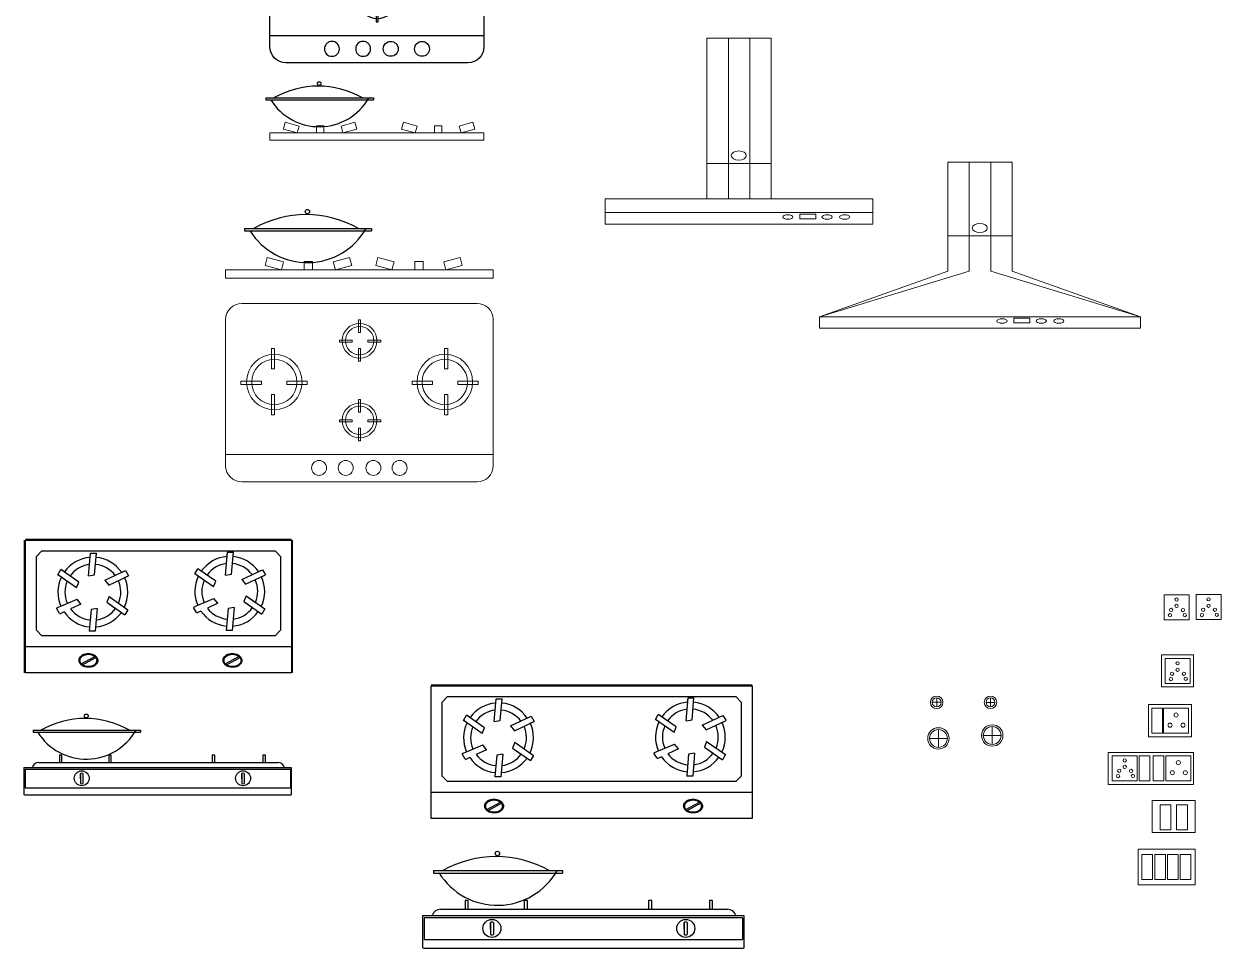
# Model space of a CAD drawing. Header units: millimetres. Extents: x 4065046 to 4134868, y -1476535 to -1460275.
# Drawn here: x 4068847 to 4072204, y -1473960 to -1471369 of the extents above; entities that cross this region are included whole.
import ezdxf

# ---------------------------------------------------------------- set-up
doc = ezdxf.new("R2010")
doc.units = ezdxf.units.MM
doc.header["$LTSCALE"] = 15
doc.layers.add('I-WALL', color=7, linetype='Continuous', lineweight=25)
doc.layers.add('LS_DR_ELECTRICAL', color=1, linetype='Continuous', lineweight=0)

# ---------------------------------------------------------------- blocks, each defined once
blk = doc.blocks.new('15 5 amps')
at = {"layer": 'LS_DR_ELECTRICAL', "color": 6, "ltscale": 0.25}
blk.add_lwpolyline([(-59.4, 3.2), (10.8, 3.2), (10.8, -66.8), (-59.4, -66.8)], close=True, dxfattribs=at)
for centre in [(-24.3, -10), (-24.3, -27.9), (-42.7, -54), (-39.4, -39.1), (-6.5, -39.4), (-1.2, -53.3)]:
    blk.add_circle(centre, 4.63, dxfattribs=at)
blk = doc.blocks.new('existing 15 5 amps')
at = {"layer": 'LS_DR_ELECTRICAL', "color": 1, "ltscale": 0.25}
blk.add_lwpolyline([(-61.3, 52.9), (8.9, 52.9), (8.9, -17.1), (-61.3, -17.1)], close=True, dxfattribs=at)
for centre in [(-26.2, 39.8), (-44.6, -4.3), (-41.3, 10.7), (-26.2, 21.9), (-8.4, 10.4), (-3.1, -3.5)]:
    blk.add_circle(centre, 4.63, dxfattribs=at)
blk = doc.blocks.new('A$C2FDA71ED')
at = {"color": 4, "lineweight": 5}
for p, q in [((-31.9, 49.7), (-37.1, 30.4)), ((6.7, 39.3), (-31.9, 49.7)), ((1.6, 20), (6.7, 39.3)), ((75.7, 40), (55.7, 40)), ((55.7, 40), (55.7, 20)), ((75.7, 20), (75.7, 40)), ((124.6, 39.3), (163.2, 49.7)), ((129.8, 20), (124.6, 39.3)), ((163.2, 49.7), (168.4, 30.4)), ((299, 49.7), (293.9, 30.4)), ((337.7, 39.3), (299, 49.7)), ((332.5, 20), (337.7, 39.3)), ((386.6, 20), (386.6, 40)), ((386.6, 40), (406.6, 40)), ((406.6, 40), (406.6, 20)), ((455.5, 39.3), (494.2, 49.7)), ((460.7, 20), (455.5, 39.3)), ((494.2, 49.7), (499.3, 30.4)), ((525, 20), (-75, 20)), ((-75, 20), (-75, 0)), ((-37.1, 30.4), (1.6, 20)), ((55.7, 20), (75.7, 20)), ((168.4, 30.4), (129.8, 20)), ((293.9, 30.4), (332.5, 20)), ((406.6, 20), (386.6, 20)), ((499.3, 30.4), (460.7, 20)), ((525, 0), (525, 20)), ((-75, 0), (525, 0))]:
    blk.add_line(p, q, dxfattribs=at)
blk = doc.blocks.new('VESSEL')
at = {"color": 4}
for p, q in [((-196.9, 5.5), (104.6, 5.5)), ((-196.9, 5.5), (-196.9, 0)), ((-196.9, 0), (104.6, 0)), ((104.6, 5.5), (104.6, 0))]:
    blk.add_line(p, q, dxfattribs=at)
blk.add_circle((-47.5, 45.6), 5.25, dxfattribs=at)
for centre, radius, start, end in [((-50.7, -210.5), 249.1, 60.1265, 119.8735), ((-47.6, 85.1), 160.4, 212.028, 330.2619)]:
    blk.add_arc(centre, radius, start, end, dxfattribs=at)
blk = doc.blocks.new('A$C1FCD2186')
at = {"color": 4, "ltscale": 1000}
for p, q in [((-79, 0), (-79, 371.8)), ((-76.7, 374.1), (669.1, 374.1)), ((-76.7, 0), (-76.7, 371.8)), ((-76.7, 371.8), (669.1, 371.8)), ((669.1, 371.8), (669.1, 0)), ((671.4, 371.8), (671.4, 0)), ((-46.1, 325.9), (-30.8, 341.2)), ((-30.8, 341.2), (623.2, 341.2)), ((484.1, 273.6), (489.5, 337.5)), ((488.5, 325.6), (489.5, 337.5)), ((489.5, 337.5), (506.2, 337.6)), ((501, 276.4), (506.2, 337.6)), ((505.2, 325.4), (506.2, 337.6)), ((623.2, 341.2), (638.5, 325.9)), ((-46.1, 118.7), (-46.1, 325.9)), ((100.3, 271.3), (105.7, 335.2)), ((104.7, 323.3), (105.7, 335.2)), ((105.7, 335.2), (122.4, 335.3)), ((117.2, 274.1), (122.4, 335.3)), ((121.4, 323.1), (122.4, 335.3)), ((638.5, 325.9), (638.5, 118.7)), ((14.2, 274.7), (22.4, 289.3)), ((24, 267.9), (14.2, 274.7)), ((66.8, 238.1), (14.2, 274.7)), ((72.8, 254.1), (22.4, 289.3)), ((32.4, 282.3), (22.4, 289.3)), ((100.3, 271.3), (117.2, 274.1)), ((145.8, 258.9), (203.8, 286.2)), ((156.7, 245.6), (212.3, 271.8)), ((193, 281.1), (203.8, 286.2)), ((201.2, 266.6), (212.3, 271.8)), ((203.8, 286.2), (212.3, 271.8)), ((398, 277), (406.2, 291.5)), ((407.8, 270.2), (398, 277)), ((450.6, 240.4), (398, 277)), ((456.6, 256.4), (406.2, 291.5)), ((416.2, 284.6), (406.2, 291.5)), ((484.1, 273.6), (501, 276.4)), ((529.6, 261.2), (587.6, 288.4)), ((540.5, 247.9), (596.1, 274.1)), ((576.8, 283.4), (587.6, 288.4)), ((585, 268.9), (596.1, 274.1)), ((587.6, 288.4), (596.1, 274.1)), ((66.8, 238.1), (72.8, 254.1)), ((145.8, 258.9), (156.7, 245.6)), ((450.6, 240.4), (456.6, 256.4)), ((529.6, 261.2), (540.5, 247.9)), ((22.6, 186.5), (67.9, 205.7)), ((78.8, 192.5), (67.9, 205.7)), ((157.8, 213.3), (151.8, 197.2)), ((157.8, 213.3), (210.4, 176.6)), ((157.8, 213.3), (184.3, 194.8)), ((406.4, 188.8), (451.7, 208)), ((462.6, 194.8), (451.7, 208)), ((541.6, 215.5), (535.6, 199.5)), ((541.6, 215.5), (568.1, 197.1)), ((541.6, 215.5), (594.2, 178.9)), ((22.6, 186.5), (10.3, 180.7)), ((18.7, 166.3), (10.3, 180.7)), ((31.6, 170.3), (20.8, 165.2)), ((78.8, 192.5), (49.6, 178.8)), ((107.4, 177.3), (102.2, 116)), ((124.3, 180.1), (107.4, 177.3)), ((124.3, 180.1), (118.9, 116.2)), ((151.8, 197.2), (202.2, 162.1)), ((151.8, 197.2), (176.1, 180.3)), ((210.4, 176.6), (202.2, 162.1)), ((406.4, 188.8), (394.1, 183)), ((402.5, 168.6), (394.1, 183)), ((402.5, 168.6), (404.6, 167.5)), ((415.4, 172.6), (404.6, 167.5)), ((462.6, 194.8), (433.4, 181.1)), ((491.2, 179.6), (486, 118.3)), ((508.1, 182.4), (491.2, 179.6)), ((508.1, 182.4), (502.7, 118.5)), ((535.6, 199.5), (586, 164.4)), ((535.6, 199.5), (559.9, 182.6)), ((594.2, 178.9), (586, 164.4)), ((18.7, 166.3), (20.8, 165.2)), ((-46.1, 118.7), (-30.8, 103.4)), ((623.2, 103.4), (-30.8, 103.4)), ((118.9, 116.2), (102.2, 116)), ((502.7, 118.5), (486, 118.3)), ((638.5, 118.7), (623.2, 103.4)), ((669.1, 72.8), (-76.7, 72.8)), ((669.1, 72.8), (-76.7, 72.8)), ((79.6, 25), (117.8, 45.7)), ((83.2, 21.9), (121, 42.4)), ((483.5, 25), (521.8, 45.7)), ((487.1, 21.9), (524.9, 42.4)), ((669.1, 0), (-76.7, 0))]:
    blk.add_line(p, q, dxfattribs=at)
for centre, radius, start, end in [((112.3, 225.7), 97.9, 94.4583, 144.6866), ((112.3, 225.7), 78.3, 96.8074, 144.5637), ((112.3, 225.7), 78.3, 36.8074, 84.5637), ((112.3, 225.7), 97.9, 34.4583, 84.6866), ((496.1, 228), 97.9, 94.4583, 144.6866), ((496.1, 228), 78.3, 96.8074, 144.5637), ((496.1, 228), 78.3, 36.8074, 84.5637), ((496.1, 228), 97.9, 34.4583, 84.6866), ((496.1, 228), 97.9, 154.4583, 203.5929), ((496.1, 228), 97.9, 334.4583, 24.6866), ((112.3, 225.7), 97.9, 154.4583, 203.5929), ((112.3, 225.7), 78.3, 156.8074, 203.1964), ((112.3, 225.7), 78.3, 336.8074, 24.5637), ((112.3, 225.7), 97.9, 334.4583, 24.6866), ((496.1, 228), 78.3, 156.8074, 203.1964), ((496.1, 228), 78.3, 336.8074, 24.5637), ((112.3, 225.7), 97.9, 214.4583, 264.6866), ((112.3, 225.7), 78.3, 216.8074, 264.5637), ((112.3, 225.7), 97.9, 274.4583, 324.6866), ((112.3, 225.7), 78.3, 276.8074, 324.5637), ((496.1, 228), 97.9, 214.4583, 264.6866), ((496.1, 228), 78.3, 216.8074, 264.5637), ((496.1, 228), 97.9, 274.4583, 324.6866), ((496.1, 228), 78.3, 276.8074, 324.5637)]:
    blk.add_arc(centre, radius, start, end, dxfattribs=at)
for centre in [(99.7, 34.4), (503.6, 34.4)]:
    blk.add_ellipse(centre, major_axis=(-24.1, 0), ratio=0.714286, dxfattribs=at)
for points in [[(73.4, 34.4), (73.4, 33.4), (73.5, 32.3), (74.1, 29.7), (74.7, 28.1), (76.4, 25.3), (77.4, 23.9), (79.9, 21.5), (81.4, 20.4), (85.1, 18.1), (87.6, 17), (92.9, 15.5), (95.7, 15.1), (101.3, 14.9), (104.2, 15.1), (109.6, 16.3), (112.2, 17.1), (116.9, 19.5), (119, 21), (122.2, 24), (123.3, 25.5), (125, 28.8), (125.6, 30.5), (126.1, 33.7), (126.1, 35.2), (125.7, 38.1), (125.2, 39.5), (123.9, 42.3), (123.1, 43.6), (121, 46), (119.9, 47.1), (116.5, 49.6), (114.1, 50.9), (109, 52.8), (106.3, 53.4), (100.6, 54), (97.8, 54), (92.1, 53.2), (89.4, 52.5), (84.4, 50.5), (82.1, 49.1), (78.5, 46.2), (77.1, 44.7), (75.1, 41.6), (74.4, 40.1), (73.6, 37.2), (73.4, 35.8), (73.4, 34.4)], [(477.3, 34.4), (477.3, 33.4), (477.4, 32.3), (478, 29.7), (478.6, 28.1), (480.3, 25.3), (481.3, 23.9), (483.8, 21.5), (485.3, 20.4), (489, 18.1), (491.5, 17), (496.8, 15.5), (499.6, 15.1), (505.2, 14.9), (508.1, 15.1), (513.5, 16.3), (516.1, 17.1), (520.8, 19.5), (522.9, 21), (526.1, 24), (527.2, 25.5), (529, 28.8), (529.5, 30.5), (530, 33.7), (530, 35.2), (529.6, 38.1), (529.1, 39.5), (527.8, 42.3), (527, 43.6), (525, 46), (523.8, 47.1), (520.4, 49.6), (518, 50.9), (512.9, 52.8), (510.2, 53.4), (504.5, 54), (501.7, 54), (496.1, 53.2), (493.3, 52.5), (488.3, 50.5), (486, 49.1), (482.4, 46.2), (481, 44.7), (479, 41.6), (478.3, 40.1), (477.5, 37.2), (477.3, 35.8), (477.3, 34.4)]]:
    blk.add_open_spline(points, degree=3, knots=[0, 0, 0, 0, 0.158092, 0.158092, 0.393886, 0.393886, 0.62968, 0.62968, 0.865474, 0.865474, 1.194901, 1.194901, 1.524328, 1.524328, 1.853755, 1.853755, 2.183182, 2.183182, 2.512609, 2.512609, 2.772629, 2.772629, 3.032648, 3.032648, 3.249973, 3.249973, 3.467297, 3.467297, 3.684622, 3.684622, 3.901947, 3.901947, 4.234263, 4.234263, 4.566579, 4.566579, 4.898895, 4.898895, 5.231211, 5.231211, 5.563527, 5.563527, 5.842635, 5.842635, 6.076954, 6.076954, 6.283185, 6.283185, 6.283185, 6.283185], dxfattribs=at)
blk = doc.blocks.new('cook top 750 elev')
at = {"color": 4}
for p, q in [((-686.2, 90), (-384.7, 90)), ((-686.2, 90), (-686.2, 84.5)), ((-686.2, 84.5), (-384.7, 84.5)), ((-384.7, 90), (-384.7, 84.5)), ((-669.6, 0), (0, 0)), ((-612.3, 20.4), (-612.3, 0)), ((-605, 20.4), (-612.3, 20.4)), ((-612.3, 0), (-605, 0)), ((-605, 0), (-605, 20.4)), ((-474.1, 20.4), (-474.1, 0)), ((-466.7, 20.4), (-474.1, 20.4)), ((-474.1, 0), (-466.7, 0)), ((-466.7, 0), (-466.7, 20.4)), ((-184, 20.3), (-184, -0.1)), ((-176.7, 20.3), (-184, 20.3)), ((-176.7, -0.1), (-176.7, 20.3)), ((-42.2, 20.3), (-42.2, -0.1)), ((-34.8, 20.3), (-42.2, 20.3)), ((-34.8, -0.1), (-34.8, 20.3)), ((-711.7, -14.6), (37.9, -14.6)), ((-711.7, -14.6), (-711.7, -90.6)), ((35.2, -20), (-708, -20)), ((-708, -20), (-708, -71)), ((-184, -0.1), (-176.7, -0.1)), ((-42.2, -0.1), (-34.8, -0.1)), ((35.2, -20), (35.2, -71)), ((37.9, -14.6), (37.9, -90.6)), ((-553.4, -31.1), (-553.4, -58.8)), ((-553.4, -46), (-553.4, -31.1)), ((-546.4, -31.1), (-546.4, -58.8)), ((-101.1, -31.1), (-101.1, -58.8)), ((-101.1, -46), (-101.1, -31.1)), ((-94.1, -31.1), (-94.1, -58.8)), ((-708, -71), (35.2, -71)), ((-709.7, -90.6), (37.3, -90.6))]:
    blk.add_line(p, q, dxfattribs=at)
for centre, radius in [((-536.9, 130.2), 5.25), ((-549.7, -44.7), 21), ((-97.4, -44.7), 21)]:
    blk.add_circle(centre, radius, dxfattribs=at)
for centre, radius, start, end in [((-540.1, -126), 249.1, 60.1265, 119.8735), ((-536.9, 169.6), 160.4, 212.028, 330.2619), ((-669.6, -20), 20, 90, 164.3735), ((0, -20), 20, 15.6265, 90), ((-549.9, -35.7), 5.73, 52.368, 127.632), ((-97.6, -35.7), 5.73, 52.368, 127.632), ((-549.9, -54.3), 5.73, 232.368, 307.632), ((-97.6, -54.3), 5.73, 232.368, 307.632)]:
    blk.add_arc(centre, radius, start, end, dxfattribs=at)
blk = doc.blocks.new('E inlet')
at = {"color": 5, "lineweight": 15, "ltscale": 0.25}
for radius in [17.5, 12.5]:
    blk.add_circle((-26.6, 8.9), radius, dxfattribs=at)
at = {"layer": 'LS_DR_ELECTRICAL', "color": 5, "lineweight": -2, "ltscale": 0.25}
for p, q in [((-14.1, 8.9), (-39.1, 8.9)), ((-26.6, -3.6), (-26.6, 21.4)), ((-26.6, -3.6), (-26.6, 8.9))]:
    blk.add_line(p, q, dxfattribs=at)
blk = doc.blocks.new('e outlet')
at = {"color": 5, "lineweight": 15, "ltscale": 0.25}
for radius in [30, 25]:
    blk.add_circle((52.8, -47), radius, dxfattribs=at)
at = {"layer": 'LS_DR_ELECTRICAL', "color": 5, "lineweight": -2, "ltscale": 0.25}
for p, q in [((52.8, -72), (52.8, -22)), ((77.8, -47), (27.8, -47))]:
    blk.add_line(p, q, dxfattribs=at)
blk.add_circle((52.8, -47), 25, dxfattribs=at)
blk = doc.blocks.new('shifted new 15 amps')
at = {"color": 6, "lineweight": 15, "ltscale": 0.25}
for centre in [(26.5, -69.1), (43.5, -40.7), (63.1, -69.1)]:
    blk.add_circle(centre, 5.75, dxfattribs=at)
at = {"layer": 'LS_DR_ELECTRICAL', "color": 6, "ltscale": 0.25}
blk.add_lwpolyline([(8.6, -21.4), (78.8, -21.4), (78.8, -91.4), (8.6, -91.4)], close=True, dxfattribs=at)
blk = doc.blocks.new('SHIFTED NEW OUTLET')
at = {"layer": 'LS_DR_ELECTRICAL', "color": 82, "lineweight": -2, "ltscale": 0.25}
for p, q in [((18, -49), (18, 1)), ((43, -24), (-7, -24))]:
    blk.add_line(p, q, dxfattribs=at)
for radius in [30, 25]:
    blk.add_circle((18, -24), radius, dxfattribs=at)
blk = doc.blocks.new('new shifted tap')
at = {"color": 3, "lineweight": 15, "ltscale": 0.25}
for radius in [17.5, 12.5]:
    blk.add_circle((0, 6.25), radius, dxfattribs=at)
at = {"layer": 'LS_DR_ELECTRICAL', "color": 3, "lineweight": -2, "ltscale": 0.25}
for p, q in [((12.5, 6.25), (-12.5, 6.25)), ((0, -6.25), (0, 18.75)), ((0, -6.25), (0, 6.25))]:
    blk.add_line(p, q, dxfattribs=at)
blk = doc.blocks.new('chimney 900')
at = {"color": 4, "lineweight": 5}
for p, q in [((-120, 206.6), (60, 206.6)), ((-120, -98.7), (-120, 206.6)), ((-60, -98.7), (-60, 206.6)), ((0, -98.7), (0, 206.6)), ((60, -98.7), (60, 206.6)), ((-120, 0), (60, 0)), ((-120, -98.7), (-480, -226.7)), ((-60, -98.7), (-480, -226.7)), ((0, -98.7), (420, -226.7)), ((60, -98.7), (420, -226.7)), ((-480, -258.7), (-480, -226.7)), ((-480, -226.7), (-30, -226.7)), ((420, -226.7), (-30, -226.7)), ((420, -258.7), (420, -226.7)), ((-30, -258.7), (-480, -258.7)), ((-30, -258.7), (420, -258.7))]:
    blk.add_line(p, q, dxfattribs=at)
blk.add_lwpolyline([(65.2, -230.9), (109.8, -230.9), (109.8, -243.6), (65.2, -243.6)], close=True, dxfattribs=at)
blk.add_ellipse((-30.8, 22.2), major_axis=(-21.1, 0), ratio=0.606785, start_param=-3.141592653589793, end_param=3.141592653589793, dxfattribs=at)
for centre in [(31.7, -238.8), (141.7, -238.8), (191.1, -238.8)]:
    blk.add_ellipse(centre, major_axis=(14.3, 0), ratio=0.444445, dxfattribs=at)
blk = doc.blocks.new('55')
at = {"color": 4}
for p, q in [((4274176.7, -886272.8), (4274686.7, -886272.8)), ((4274131.7, -886727.8), (4274131.7, -886317.8)), ((4274429.4, -886318.7), (4274435.1, -886318.7)), ((4274429.4, -886354.3), (4274429.4, -886318.7)), ((4274435.1, -886318.7), (4274435.1, -886354.3)), ((4274731.7, -886317.8), (4274731.7, -886727.8)), ((4274376.2, -886375.6), (4274376.2, -886381.4)), ((4274411.8, -886375.6), (4274376.2, -886375.6)), ((4274411.8, -886381.4), (4274411.8, -886375.6)), ((4274435.1, -886354.3), (4274429.4, -886354.3)), ((4274456.3, -886375.6), (4274492, -886375.6)), ((4274456.3, -886381.4), (4274456.3, -886375.6)), ((4274492, -886375.6), (4274492, -886381.4)), ((4274260, -886456.5), (4274260, -886399.4)), ((4274260, -886399.4), (4274269.1, -886399.4)), ((4274269.1, -886399.4), (4274269.1, -886456.5)), ((4274376.2, -886381.4), (4274411.8, -886381.4)), ((4274429.4, -886398.8), (4274429.4, -886434.5)), ((4274435.1, -886398.8), (4274429.4, -886398.8)), ((4274435.1, -886434.5), (4274435.1, -886398.8)), ((4274492, -886381.4), (4274456.3, -886381.4)), ((4274604.6, -886399.4), (4274595.4, -886399.4)), ((4274595.4, -886399.4), (4274595.4, -886456.5)), ((4274604.6, -886456.5), (4274604.6, -886399.4)), ((4274429.4, -886434.5), (4274435.1, -886434.5)), ((4274269.1, -886456.5), (4274260, -886456.5)), ((4274595.4, -886456.5), (4274604.6, -886456.5)), ((4274231.8, -886490.6), (4274174.8, -886490.6)), ((4274174.8, -886490.6), (4274174.8, -886499.8)), ((4274174.8, -886499.8), (4274231.8, -886499.8)), ((4274231.8, -886499.8), (4274231.8, -886490.6)), ((4274303, -886490.6), (4274360, -886490.6)), ((4274303, -886499.8), (4274303, -886490.6)), ((4274360, -886499.8), (4274303, -886499.8)), ((4274360, -886490.6), (4274360, -886499.8)), ((4274504.5, -886490.6), (4274504.5, -886499.8)), ((4274561.5, -886490.6), (4274504.5, -886490.6)), ((4274504.5, -886499.8), (4274561.5, -886499.8)), ((4274561.5, -886499.8), (4274561.5, -886490.6)), ((4274632.7, -886499.8), (4274632.7, -886490.6)), ((4274632.7, -886490.6), (4274689.8, -886490.6)), ((4274689.8, -886499.8), (4274632.7, -886499.8)), ((4274689.8, -886490.6), (4274689.8, -886499.8)), ((4274260, -886527.7), (4274260, -886584.7)), ((4274269.1, -886527.7), (4274260, -886527.7)), ((4274269.1, -886584.7), (4274269.1, -886527.7)), ((4274429.4, -886577.6), (4274429.4, -886542)), ((4274429.4, -886542), (4274435.1, -886542)), ((4274435.1, -886542), (4274435.1, -886577.6)), ((4274595.4, -886584.7), (4274595.4, -886527.7)), ((4274595.4, -886527.7), (4274604.6, -886527.7)), ((4274604.6, -886527.7), (4274604.6, -886584.7)), ((4274435.1, -886577.6), (4274429.4, -886577.6)), ((4274260, -886584.7), (4274269.1, -886584.7)), ((4274411.8, -886598.9), (4274376.2, -886598.9)), ((4274376.2, -886598.9), (4274376.2, -886604.7)), ((4274376.2, -886604.7), (4274411.8, -886604.7)), ((4274411.8, -886604.7), (4274411.8, -886598.9)), ((4274456.3, -886604.7), (4274456.3, -886598.9)), ((4274456.3, -886598.9), (4274492, -886598.9)), ((4274492, -886604.7), (4274456.3, -886604.7)), ((4274492, -886598.9), (4274492, -886604.7)), ((4274604.6, -886584.7), (4274595.4, -886584.7)), ((4274435.1, -886622.1), (4274429.4, -886622.1)), ((4274429.4, -886622.1), (4274429.4, -886657.8)), ((4274435.1, -886657.8), (4274435.1, -886622.1)), ((4274429.4, -886657.8), (4274435.1, -886657.8)), ((4274132.9, -886696.1), (4274731.6, -886696.1)), ((4274686.7, -886772.8), (4274176.7, -886772.8))]:
    blk.add_line(p, q, dxfattribs=at)
at = {"color": 4, "extrusion": (7.85046e-17, 7.85046e-17, -1)}
for centre, start_param, end_param in [((4274176.7, -886317.8), 3.926991, 5.497787), ((4274686.7, -886727.8), 0.785398, 2.356194)]:
    blk.add_ellipse(centre, major_axis=(31.8, 31.8), ratio=1, start_param=start_param, end_param=end_param, dxfattribs=at)
at = {"color": 4, "extrusion": (-3.92523e-17, -3.92523e-17, -1)}
for centre, start_param, end_param in [((4274686.7, -886317.8), 0.785398, 2.356194), ((4274176.7, -886727.8), 3.926991, 5.497787)]:
    blk.add_ellipse(centre, major_axis=(-31.8, 31.8), ratio=1, start_param=start_param, end_param=end_param, dxfattribs=at)
at = {"color": 4, "extrusion": (1.17757e-16, 2.74766e-16, -1)}
for centre in [(4274433, -886377.2), (4274433, -886600.5)]:
    blk.add_ellipse(centre, major_axis=(-34.4, 34.4), ratio=1, start_param=5.497787, end_param=11.780972, dxfattribs=at)
at = {"color": 4, "extrusion": (7.85046e-17, 1.57009e-16, -1)}
for centre in [(4274433, -886377.2), (4274433, -886600.5)]:
    blk.add_ellipse(centre, major_axis=(-28.1, 28.1), ratio=1, start_param=5.497787, end_param=11.780972, dxfattribs=at)
at = {"color": 4, "extrusion": (-7.85046e-17, -7.85046e-17, -1)}
blk.add_ellipse((4274268.3, -886493.1), major_axis=(-55.1, 55.1), ratio=1, start_param=5.497787, end_param=11.780972, dxfattribs=at)
at = {"color": 4, "extrusion": (-7.39557e-32, -3.92523e-16, -1)}
blk.add_ellipse((4274268.3, -886493.1), major_axis=(-44.9, 44.9), ratio=1, start_param=5.497787, end_param=11.780972, dxfattribs=at)
at = {"color": 4}
for centre, major_axis, start_param, end_param in [((4274596.3, -886493.1), (55.1, 55.1), 5.497787, 11.780972), ((4274596.3, -886493.1), (44.9, 44.9), 5.497787, 11.780972), ((4274470.5, -886733.8), (-14.8, 14.8), 3.926991, 10.210176), ((4274558, -886733.8), (-14.8, 14.8), 3.926991, 10.210176)]:
    blk.add_ellipse(centre, major_axis=major_axis, ratio=1, start_param=start_param, end_param=end_param, dxfattribs=at)
at = {"color": 4, "extrusion": (1.96262e-16, -1.17757e-16, -1)}
for centre in [(4274305.4, -886733.8), (4274393, -886733.8)]:
    blk.add_ellipse(centre, major_axis=(14.8, 14.8), ratio=1, start_param=3.926991, end_param=10.210176, dxfattribs=at)
blk = doc.blocks.new('H750')
at = {"color": 4}
for p, q in [((52.9, 139.6), (408.9, 139.6)), ((52.9, 139.6), (52.9, 133.1)), ((408.9, 139.6), (408.9, 133.1)), ((52.9, 133.1), (408.9, 133.1))]:
    blk.add_line(p, q, dxfattribs=at)
at = {"color": 4, "lineweight": 5}
for p, q in [((116.9, 58.7), (110.8, 35.8)), ((110.8, 35.8), (156.5, 23.6)), ((162.6, 46.4), (116.9, 58.7)), ((156.5, 23.6), (162.6, 46.4)), ((244, 47.2), (220.3, 47.2)), ((220.3, 47.2), (220.3, 23.6)), ((244, 23.6), (244, 47.2)), ((301.7, 46.4), (347.4, 58.7)), ((307.9, 23.6), (301.7, 46.4)), ((353.5, 35.8), (307.9, 23.6)), ((347.4, 58.7), (353.5, 35.8)), ((426.9, 58.7), (420.8, 35.8)), ((420.8, 35.8), (466.4, 23.6)), ((472.5, 46.4), (426.9, 58.7)), ((466.4, 23.6), (472.5, 46.4)), ((530.3, 23.6), (530.3, 47.2)), ((530.3, 47.2), (553.9, 47.2)), ((553.9, 47.2), (553.9, 23.6)), ((611.7, 46.4), (657.4, 58.7)), ((617.8, 23.6), (611.7, 46.4)), ((663.5, 35.8), (617.8, 23.6)), ((657.4, 58.7), (663.5, 35.8)), ((750, 23.6), (0, 23.6)), ((0, 23.6), (0, 0)), ((0, 0), (750, 0)), ((154.3, 23.6), (177.9, 23.6)), ((610.2, 23.6), (586.5, 23.6)), ((750, 0), (750, 23.6))]:
    blk.add_line(p, q, dxfattribs=at)
at = {"color": 4}
blk.add_circle((229.3, 187), 6.21, dxfattribs=at)
for centre, radius, start, end in [((225.5, -115.5), 294.2, 60.1265, 119.8735), ((229.2, 233.6), 189.5, 212.028, 330.2619)]:
    blk.add_arc(centre, radius, start, end, dxfattribs=at)
blk = doc.blocks.new('HP750')
at = {"color": 4, "lineweight": 5}
for p, q in [((45, 121.9), (705, 121.9)), ((0, -333.1), (0, 76.9)), ((372.1, 76.1), (377.9, 76.1)), ((372.1, 40.4), (372.1, 76.1)), ((377.9, 76.1), (377.9, 40.4)), ((750, 76.9), (750, -333.1)), ((377.9, 40.4), (372.1, 40.4)), ((318.9, 19.1), (318.9, 13.4)), ((354.6, 19.1), (318.9, 19.1)), ((318.9, 13.4), (354.6, 13.4)), ((354.6, 13.4), (354.6, 19.1)), ((399, 19.1), (434.7, 19.1)), ((399, 13.4), (399, 19.1)), ((434.7, 13.4), (399, 13.4)), ((434.7, 19.1), (434.7, 13.4)), ((128.2, -61.8), (128.2, -4.7)), ((128.2, -4.7), (137.4, -4.7)), ((137.4, -4.7), (137.4, -61.8)), ((372.1, -4.1), (372.1, -39.7)), ((377.9, -4.1), (372.1, -4.1)), ((377.9, -39.7), (377.9, -4.1)), ((622.8, -4.7), (613.7, -4.7)), ((613.7, -4.7), (613.7, -61.8)), ((622.8, -61.8), (622.8, -4.7)), ((137.4, -61.8), (128.2, -61.8)), ((372.1, -39.7), (377.9, -39.7)), ((613.7, -61.8), (622.8, -61.8)), ((100.1, -95.9), (43, -95.9)), ((43, -95.9), (43, -105)), ((100.1, -105), (100.1, -95.9)), ((171.3, -95.9), (228.3, -95.9)), ((171.3, -105), (171.3, -95.9)), ((228.3, -95.9), (228.3, -105)), ((522.8, -95.9), (522.8, -105)), ((579.8, -95.9), (522.8, -95.9)), ((579.8, -105), (579.8, -95.9)), ((651, -105), (651, -95.9)), ((651, -95.9), (708, -95.9)), ((708, -95.9), (708, -105)), ((43, -105), (100.1, -105)), ((128.2, -132.9), (128.2, -190)), ((137.4, -132.9), (128.2, -132.9)), ((137.4, -190), (137.4, -132.9)), ((228.3, -105), (171.3, -105)), ((522.8, -105), (579.8, -105)), ((613.7, -190), (613.7, -132.9)), ((613.7, -132.9), (622.8, -132.9)), ((622.8, -132.9), (622.8, -190)), ((708, -105), (651, -105)), ((372.1, -182.9), (372.1, -147.2)), ((372.1, -147.2), (377.9, -147.2)), ((377.9, -147.2), (377.9, -182.9)), ((128.2, -190), (137.4, -190)), ((377.9, -182.9), (372.1, -182.9)), ((622.8, -190), (613.7, -190)), ((354.6, -204.2), (318.9, -204.2)), ((318.9, -204.2), (318.9, -209.9)), ((318.9, -209.9), (354.6, -209.9)), ((354.6, -209.9), (354.6, -204.2)), ((377.9, -227.4), (372.1, -227.4)), ((372.1, -227.4), (372.1, -263)), ((377.9, -263), (377.9, -227.4)), ((399, -209.9), (399, -204.2)), ((399, -204.2), (434.7, -204.2)), ((434.7, -209.9), (399, -209.9)), ((434.7, -204.2), (434.7, -209.9)), ((372.1, -263), (377.9, -263)), ((1.2, -301.4), (749.9, -301.4)), ((705, -378.1), (45, -378.1))]:
    blk.add_line(p, q, dxfattribs=at)
at = {"color": 4, "lineweight": 5, "extrusion": (7.85046e-17, 7.85046e-17, -1)}
for centre, start_param, end_param in [((45, 76.9), 3.926991, 5.497787), ((705, -333.1), 0.785398, 2.356194)]:
    blk.add_ellipse(centre, major_axis=(31.8, 31.8), ratio=1, start_param=start_param, end_param=end_param, dxfattribs=at)
at = {"color": 4, "lineweight": 5, "extrusion": (-3.92523e-17, -3.92523e-17, -1)}
for centre, start_param, end_param in [((705, 76.9), 0.785398, 2.356194), ((45, -333.1), 3.926991, 5.497787)]:
    blk.add_ellipse(centre, major_axis=(-31.8, 31.8), ratio=1, start_param=start_param, end_param=end_param, dxfattribs=at)
at = {"color": 4, "lineweight": 5, "extrusion": (1.17757e-16, 2.74766e-16, -1)}
for centre in [(375.7, 17.5), (375.7, -205.8)]:
    blk.add_ellipse(centre, major_axis=(-34.4, 34.4), ratio=1, start_param=5.497787, end_param=11.780972, dxfattribs=at)
at = {"color": 4, "lineweight": 5, "extrusion": (7.85046e-17, 1.57009e-16, -1)}
for centre in [(375.7, 17.5), (375.7, -205.8)]:
    blk.add_ellipse(centre, major_axis=(-28.1, 28.1), ratio=1, start_param=5.497787, end_param=11.780972, dxfattribs=at)
at = {"color": 4, "lineweight": 5, "extrusion": (-7.85046e-17, -7.85046e-17, -1)}
blk.add_ellipse((136.5, -98.4), major_axis=(-55.1, 55.1), ratio=1, start_param=5.497787, end_param=11.780972, dxfattribs=at)
at = {"color": 4, "lineweight": 5}
for centre, major_axis, start_param, end_param in [((614.5, -98.4), (55.1, 55.1), 5.497787, 11.780972), ((614.5, -98.4), (44.9, 44.9), 5.497787, 11.780972), ((414.2, -339.1), (-14.8, 14.8), 3.926991, 10.210176), ((487.6, -339.1), (-14.8, 14.8), 3.926991, 10.210176)]:
    blk.add_ellipse(centre, major_axis=major_axis, ratio=1, start_param=start_param, end_param=end_param, dxfattribs=at)
at = {"color": 4, "lineweight": 5, "extrusion": (-4.43734e-31, -3.92523e-16, -1)}
blk.add_ellipse((136.5, -98.4), major_axis=(-44.9, 44.9), ratio=1, start_param=5.497787, end_param=11.780972, dxfattribs=at)
at = {"color": 4, "lineweight": 5, "extrusion": (1.96262e-16, -1.17757e-16, -1)}
for centre in [(261.9, -339.1), (336.7, -339.1)]:
    blk.add_ellipse(centre, major_axis=(14.8, 14.8), ratio=1, start_param=3.926991, end_param=10.210176, dxfattribs=at)
blk = doc.blocks.new('C750')
at = {"color": 4, "lineweight": 5}
for p, q in [((0, 0), (180, 0)), ((0, -450.5), (0, 0)), ((60, -450.5), (60, 0)), ((120, -450.5), (120, 0)), ((180, -450.5), (180, 0)), ((0, -351.8), (180, -351.8)), ((0, -450.5), (180, -450.5)), ((-285, -521.6), (-285, -489.6)), ((-285, -489.6), (90, -489.6)), ((465, -489.6), (90, -489.6)), ((465, -521.6), (465, -489.6)), ((90, -521.6), (-285, -521.6)), ((90, -521.6), (465, -521.6))]:
    blk.add_line(p, q, dxfattribs=at)
for points in [[(-285, -489.6), (465, -489.6), (465, -450.5), (-285, -450.5)], [(260.2, -493.8), (304.8, -493.8), (304.8, -506.6), (260.2, -506.6)]]:
    blk.add_lwpolyline(points, close=True, dxfattribs=at)
blk.add_ellipse((89.2, -329.5), major_axis=(-21.1, 0), ratio=0.606785, start_param=-3.141592653589793, end_param=3.141592653589793, dxfattribs=at)
for centre in [(226.7, -501.8), (336.7, -501.8), (386.1, -501.8)]:
    blk.add_ellipse(centre, major_axis=(14.3, 0), ratio=0.444445, dxfattribs=at)
blk = doc.blocks.new('90c')
at = {"color": 4, "ltscale": 1000}
for p, q in [((-899.8, 374.1), (0, 374.1)), ((-899.8, 0), (-899.8, 371.8)), ((-899.8, 371.8), (0, 371.8)), ((0, 371.8), (0, 0)), ((-869.2, 325.9), (-853.9, 341.2)), ((-853.9, 341.2), (-45.9, 341.2)), ((-185, 273.6), (-179.6, 337.5)), ((-180.6, 325.6), (-179.6, 337.5)), ((-179.6, 337.5), (-162.9, 337.6)), ((-168.1, 276.4), (-162.9, 337.6)), ((-163.9, 325.4), (-162.9, 337.6)), ((-45.9, 341.2), (-30.6, 325.9)), ((-869.2, 118.7), (-869.2, 325.9)), ((-722.8, 271.3), (-717.4, 335.2)), ((-718.4, 323.3), (-717.4, 335.2)), ((-717.4, 335.2), (-700.7, 335.3)), ((-705.9, 274.1), (-700.7, 335.3)), ((-701.7, 323.1), (-700.7, 335.3)), ((-30.6, 325.9), (-30.6, 118.7)), ((-808.9, 274.7), (-800.7, 289.3)), ((-799.1, 267.9), (-808.9, 274.7)), ((-756.3, 238.1), (-808.9, 274.7)), ((-750.2, 254.1), (-800.7, 289.3)), ((-790.7, 282.3), (-800.7, 289.3)), ((-722.8, 271.3), (-705.9, 274.1)), ((-677.3, 258.9), (-619.3, 286.2)), ((-666.4, 245.6), (-610.8, 271.8)), ((-630.1, 281.1), (-619.3, 286.2)), ((-621.9, 266.6), (-610.8, 271.8)), ((-619.3, 286.2), (-610.8, 271.8)), ((-271.1, 277), (-262.9, 291.5)), ((-261.3, 270.2), (-271.1, 277)), ((-218.5, 240.4), (-271.1, 277)), ((-212.4, 256.4), (-262.9, 291.5)), ((-252.9, 284.6), (-262.9, 291.5)), ((-185, 273.6), (-168.1, 276.4)), ((-139.5, 261.2), (-81.5, 288.4)), ((-128.6, 247.9), (-73, 274.1)), ((-92.3, 283.4), (-81.5, 288.4)), ((-84.1, 268.9), (-73, 274.1)), ((-81.5, 288.4), (-73, 274.1)), ((-756.3, 238.1), (-750.2, 254.1)), ((-677.3, 258.9), (-666.4, 245.6)), ((-218.5, 240.4), (-212.4, 256.4)), ((-139.5, 261.2), (-128.6, 247.9)), ((-800.5, 186.5), (-755.2, 205.7)), ((-744.3, 192.5), (-755.2, 205.7)), ((-665.3, 213.3), (-671.3, 197.2)), ((-665.3, 213.3), (-612.7, 176.6)), ((-665.3, 213.3), (-638.8, 194.8)), ((-262.7, 188.8), (-217.4, 208)), ((-206.5, 194.8), (-217.4, 208)), ((-127.5, 215.5), (-133.5, 199.5)), ((-127.5, 215.5), (-101, 197.1)), ((-127.5, 215.5), (-74.8, 178.9)), ((-800.5, 186.5), (-812.8, 180.7)), ((-804.3, 166.3), (-812.8, 180.7)), ((-791.5, 170.3), (-802.3, 165.2)), ((-744.3, 192.5), (-773.5, 178.8)), ((-715.7, 177.3), (-720.9, 116)), ((-698.8, 180.1), (-715.7, 177.3)), ((-698.8, 180.1), (-704.2, 116.2)), ((-671.3, 197.2), (-620.9, 162.1)), ((-671.3, 197.2), (-647, 180.3)), ((-612.7, 176.6), (-620.9, 162.1)), ((-262.7, 188.8), (-275, 183)), ((-266.5, 168.6), (-275, 183)), ((-266.5, 168.6), (-264.5, 167.5)), ((-253.7, 172.6), (-264.5, 167.5)), ((-206.5, 194.8), (-235.7, 181.1)), ((-177.9, 179.6), (-183.1, 118.3)), ((-161, 182.4), (-177.9, 179.6)), ((-161, 182.4), (-166.4, 118.5)), ((-133.5, 199.5), (-83.1, 164.4)), ((-133.5, 199.5), (-109.2, 182.6)), ((-74.8, 178.9), (-83.1, 164.4)), ((-804.3, 166.3), (-802.3, 165.2)), ((-869.2, 118.7), (-853.9, 103.4)), ((-45.9, 103.4), (-853.9, 103.4)), ((-704.2, 116.2), (-720.9, 116)), ((-166.4, 118.5), (-183.1, 118.3)), ((-30.6, 118.7), (-45.9, 103.4)), ((0, 72.8), (-899.8, 72.8)), ((0, 72.8), (-899.8, 72.8)), ((-743.5, 25), (-705.2, 45.7)), ((-739.9, 21.9), (-702.1, 42.4)), ((-185.6, 25), (-147.3, 45.7)), ((-182, 21.9), (-144.2, 42.4)), ((0, 0), (-899.8, 0))]:
    blk.add_line(p, q, dxfattribs=at)
for centre, radius, start, end in [((-710.8, 225.7), 97.9, 94.4583, 144.6866), ((-710.8, 225.7), 78.3, 96.8074, 144.5637), ((-710.8, 225.7), 78.3, 36.8074, 84.5637), ((-710.8, 225.7), 97.9, 34.4583, 84.6866), ((-173, 228), 97.9, 94.4583, 144.6866), ((-173, 228), 78.3, 96.8074, 144.5637), ((-173, 228), 78.3, 36.8074, 84.5637), ((-173, 228), 97.9, 34.4583, 84.6866), ((-173, 228), 97.9, 154.4583, 203.5929), ((-173, 228), 97.9, 334.4583, 24.6866), ((-710.8, 225.7), 97.9, 154.4583, 203.5929), ((-710.8, 225.7), 78.3, 156.8074, 203.1964), ((-710.8, 225.7), 78.3, 336.8074, 24.5637), ((-710.8, 225.7), 97.9, 334.4583, 24.6866), ((-173, 228), 78.3, 156.8074, 203.1964), ((-173, 228), 78.3, 336.8074, 24.5637), ((-710.8, 225.7), 97.9, 214.4583, 264.6866), ((-710.8, 225.7), 78.3, 216.8074, 264.5637), ((-710.8, 225.7), 97.9, 274.4583, 324.6866), ((-710.8, 225.7), 78.3, 276.8074, 324.5637), ((-173, 228), 97.9, 214.4583, 264.6866), ((-173, 228), 78.3, 216.8074, 264.5637), ((-173, 228), 97.9, 274.4583, 324.6866), ((-173, 228), 78.3, 276.8074, 324.5637)]:
    blk.add_arc(centre, radius, start, end, dxfattribs=at)
for centre in [(-723.4, 34.4), (-165.5, 34.4)]:
    blk.add_ellipse(centre, major_axis=(-24.1, 0), ratio=0.714286, dxfattribs=at)
for points in [[(-749.7, 34.4), (-749.7, 33.4), (-749.6, 32.3), (-749, 29.7), (-748.4, 28.1), (-746.7, 25.3), (-745.7, 23.9), (-743.2, 21.5), (-741.7, 20.4), (-738, 18.1), (-735.5, 17), (-730.2, 15.5), (-727.4, 15.1), (-721.7, 14.9), (-718.9, 15.1), (-713.5, 16.3), (-710.9, 17.1), (-706.2, 19.5), (-704.1, 21), (-700.9, 24), (-699.8, 25.5), (-698, 28.8), (-697.5, 30.5), (-697, 33.7), (-697, 35.2), (-697.4, 38.1), (-697.9, 39.5), (-699.1, 42.3), (-700, 43.6), (-702, 46), (-703.2, 47.1), (-706.6, 49.6), (-708.9, 50.9), (-714.1, 52.8), (-716.8, 53.4), (-722.5, 54), (-725.3, 54), (-730.9, 53.2), (-733.7, 52.5), (-738.7, 50.5), (-741, 49.1), (-744.6, 46.2), (-746, 44.7), (-748, 41.6), (-748.7, 40.1), (-749.5, 37.2), (-749.7, 35.8), (-749.7, 34.4)], [(-191.8, 34.4), (-191.8, 33.4), (-191.7, 32.3), (-191.1, 29.7), (-190.5, 28.1), (-188.8, 25.3), (-187.8, 23.9), (-185.3, 21.5), (-183.8, 20.4), (-180, 18.1), (-177.6, 17), (-172.3, 15.5), (-169.5, 15.1), (-163.8, 14.9), (-161, 15.1), (-155.6, 16.3), (-153, 17.1), (-148.3, 19.5), (-146.1, 21), (-143, 24), (-141.9, 25.5), (-140.1, 28.8), (-139.5, 30.5), (-139.1, 33.7), (-139.1, 35.2), (-139.5, 38.1), (-139.9, 39.5), (-141.2, 42.3), (-142.1, 43.6), (-144.1, 46), (-145.3, 47.1), (-148.7, 49.6), (-151, 50.9), (-156.2, 52.8), (-158.9, 53.4), (-164.5, 54), (-167.4, 54), (-173, 53.2), (-175.8, 52.5), (-180.8, 50.5), (-183.1, 49.1), (-186.6, 46.2), (-188, 44.7), (-190.1, 41.6), (-190.8, 40.1), (-191.6, 37.2), (-191.8, 35.8), (-191.8, 34.4)]]:
    blk.add_open_spline(points, degree=3, knots=[0, 0, 0, 0, 0.158092, 0.158092, 0.393886, 0.393886, 0.62968, 0.62968, 0.865474, 0.865474, 1.194901, 1.194901, 1.524328, 1.524328, 1.853755, 1.853755, 2.183182, 2.183182, 2.512609, 2.512609, 2.772629, 2.772629, 3.032648, 3.032648, 3.249973, 3.249973, 3.467297, 3.467297, 3.684622, 3.684622, 3.901947, 3.901947, 4.234263, 4.234263, 4.566579, 4.566579, 4.898895, 4.898895, 5.231211, 5.231211, 5.563527, 5.563527, 5.842635, 5.842635, 6.076954, 6.076954, 6.283185, 6.283185, 6.283185, 6.283185], dxfattribs=at)

msp = doc.modelspace()

# ---------------------------------------------------------------- linework, layer by layer
at = {"lineweight": 20, "ltscale": 0.25}
for points in [[(4072126.4, -1473137.2), (4072036.4, -1473137.2), (4072036.4, -1473227.2), (4072126.4, -1473227.2)], [(4072010.8, -1473635.9), (4072130.8, -1473635.9), (4072130.8, -1473545.9), (4072010.8, -1473545.9)]]:
    msp.add_lwpolyline(points, close=True, dxfattribs=at)
at = {"color": 6, "lineweight": 20, "ltscale": 0.25}
for centre in [(4072083.8, -1473439.8), (4072066.8, -1473468.2), (4072103.4, -1473468.2)]:
    msp.add_circle(centre, 5.75, dxfattribs=at)
at = {"layer": 'LS_DR_ELECTRICAL', "color": 6, "lineweight": 20, "ltscale": 0.25}
for p, q in [((4072126.7, -1473411.4), (4071886.7, -1473411.4)), ((4071886.7, -1473411.4), (4071886.7, -1473501.4)), ((4072126.7, -1473501.4), (4072126.7, -1473411.4)), ((4071974, -1473420.5), (4072004, -1473420.5)), ((4071974, -1473490.5), (4071974, -1473420.5)), ((4072004, -1473420.5), (4072004, -1473490.5)), ((4072012.8, -1473420.5), (4072042.8, -1473420.5)), ((4072012.8, -1473490.5), (4072012.8, -1473420.5)), ((4072042.8, -1473420.5), (4072042.8, -1473490.5)), ((4071886.7, -1473501.4), (4072126.7, -1473501.4)), ((4072004, -1473490.5), (4071974, -1473490.5)), ((4072042.8, -1473490.5), (4072012.8, -1473490.5))]:
    msp.add_line(p, q, dxfattribs=at)
for points in [[(4072120.6, -1473277.1), (4072000.6, -1473277.1), (4072000.6, -1473367.1), (4072120.6, -1473367.1)], [(4072009.2, -1473287.1), (4072039.2, -1473287.1), (4072039.2, -1473357.1), (4072009.2, -1473357.1)], [(4071898.3, -1473420.5), (4071968.5, -1473420.5), (4071968.5, -1473490.5), (4071898.3, -1473490.5)], [(4072048.9, -1473420.5), (4072119.1, -1473420.5), (4072119.1, -1473490.5), (4072048.9, -1473490.5)], [(4072032.5, -1473558), (4072062.5, -1473558), (4072062.5, -1473628), (4072032.5, -1473628)], [(4072079.1, -1473558), (4072109.1, -1473558), (4072109.1, -1473628), (4072079.1, -1473628)]]:
    msp.add_lwpolyline(points, close=True, dxfattribs=at)
at = {"layer": 'LS_DR_ELECTRICAL', "lineweight": 20, "ltscale": 0.25}
for points in [[(4071970.8, -1473782.4), (4072130.8, -1473782.4), (4072130.8, -1473682.4), (4071970.8, -1473682.4)], [(4071981.4, -1473697.6), (4072011.4, -1473697.6), (4072011.4, -1473767.6), (4071981.4, -1473767.6)], [(4072018.2, -1473697.6), (4072048.2, -1473697.6), (4072048.2, -1473767.6), (4072018.2, -1473767.6)], [(4072053.5, -1473697.6), (4072083.5, -1473697.6), (4072083.5, -1473767.6), (4072053.5, -1473767.6)], [(4072088.8, -1473697.6), (4072118.8, -1473697.6), (4072118.8, -1473767.6), (4072088.8, -1473767.6)]]:
    msp.add_lwpolyline(points, close=True, dxfattribs=at)
at = {"layer": 'LS_DR_ELECTRICAL', "color": 6, "lineweight": 20, "ltscale": 0.25}
for centre in [(4071933.4, -1473433.7), (4071933.4, -1473451.6), (4071915, -1473477.7), (4071918.3, -1473462.7), (4071951.2, -1473463.1), (4071956.5, -1473476.9)]:
    msp.add_circle(centre, 4.63, dxfattribs=at)

# ---------------------------------------------------------------- block references
at = {"linetype": 'ByBlock'}
for name, p in [('55', (-204594.7, -584704.9)), ('H750', (4069412.8, -1472082)), ('HP750', (4069412.8, -1472274.4)), ('90c', (4070888.7, -1473596))]:
    msp.add_blockref(name, p, dxfattribs=at)
at = {"lineweight": 20}
for name, p in [('VESSEL', (4069722.8, -1471581.6)), ('A$C2FDA71ED', (4069612, -1471694.3)), ('chimney 900', (4071557.8, -1471963)), ('A$C1FCD2186', (4068928.3, -1473187.6)), ('existing 15 5 amps', (4072104.9, -1473022.5)), ('15 5 amps', (4072192.8, -1472972)), ('15 5 amps', (4072105.8, -1473151.4)), ('E inlet', (4071432.9, -1473279.5)), ('new shifted tap', (4071557.1, -1473277.1)), ('cook top 750 elev', (4069559, -1473439.1)), ('shifted new 15 amps', (4072033.9, -1473265.7)), ('e outlet', (4071358.4, -1473325)), ('SHIFTED NEW OUTLET', (4071544, -1473339.7))]:
    msp.add_blockref(name, p, dxfattribs=at)
at = {"lineweight": 20, "xscale": 1.201642906891446, "yscale": 1.201642906891446, "zscale": 1.201642906891446}
msp.add_blockref('cook top 750 elev', (4070819.9, -1473850.8), dxfattribs=at)
at = {"layer": 'I-WALL', "color": 7}
msp.add_blockref('C750', (4070762.3, -1471408.3), dxfattribs=at)

doc.saveas('drawing.dxf')
